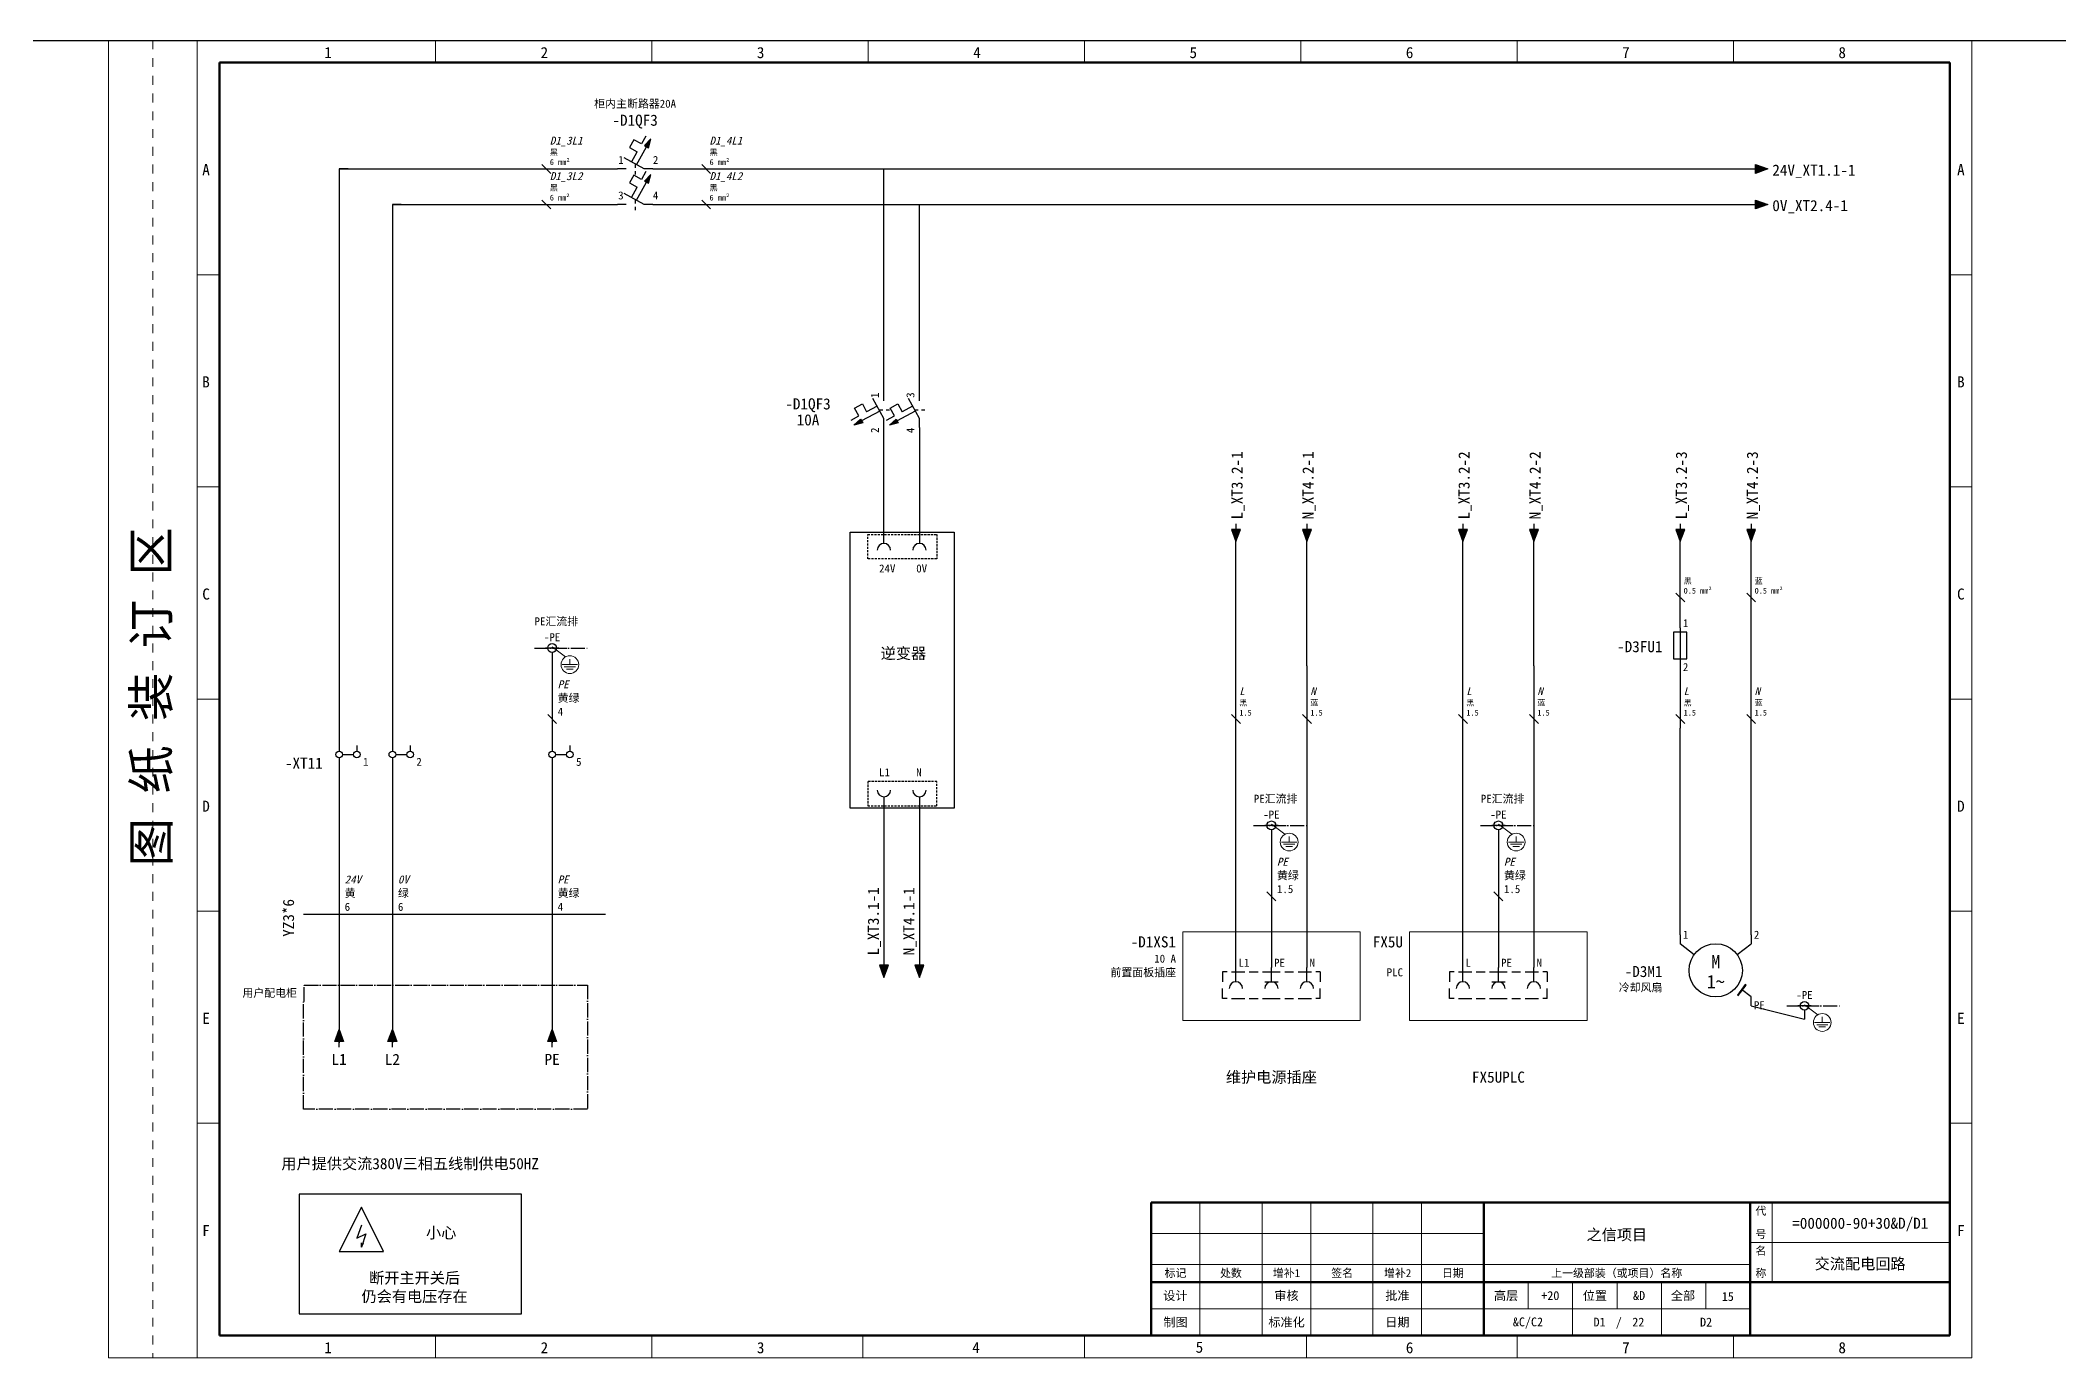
# Model space of a CAD drawing. Header units: millimetres. Extents: x -274 to 12554, y 2463 to 2760.
# Drawn here: x 603 to 1057.9, y 2463.4 to 2760.4 of the extents above; entities that cross this region are included whole.
import ezdxf
from ezdxf.enums import TextEntityAlignment as Align

# ---------------------------------------------------------------- set-up
doc = ezdxf.new("R2010")
doc.units = ezdxf.units.MM
for name, pattern in [('DASHED', [0.75, 0.5, -0.25]), ('EPL_DASH', [1, 0.5, -0.5]), ('EPL_DASHDOT', [1, 0.8, -0.1, 0, -0.1])]:
    doc.linetypes.add(name, pattern=pattern)
for name, color, linetype, lineweight in [('EPLAN100', 7, 'Continuous', 5), ('EPLAN108', 5, 'Continuous', 5), ('EPLAN110', 6, 'Continuous', 35), ('EPLAN201', 73, 'Continuous', 35), ('EPLAN300', 5, 'Continuous', 5), ('EPLAN302', 5, 'Continuous', 25), ('EPLAN304', 5, 'Continuous', 25), ('EPLAN305', 5, 'Continuous', 25), ('EPLAN311', 1, 'Continuous', 25), ('EPLAN312', 1, 'Continuous', 25), ('EPLAN400', 5, 'Continuous', 35), ('EPLAN403', 5, 'Continuous', 35), ('EPLAN405', 1, 'Continuous', 25), ('EPLAN408', 5, 'Continuous', 35), ('EPLAN420', 7, 'Continuous', 35), ('EPLAN422', 7, 'Continuous', 35), ('EPLAN451', 73, 'Continuous', 35), ('EPLAN452', 73, 'Continuous', 35), ('EPLAN453', 73, 'Continuous', 35), ('EPLAN492', 5, 'Continuous', 5), ('EPLAN500', 7, 'Continuous', 35), ('EPLAN501', 7, 'Continuous', 35), ('EPLAN541', 1, 'Continuous', 25), ('EPLAN542', 1, 'Continuous', 25)]:
    doc.layers.add(name, color=color, linetype=linetype, lineweight=lineweight)
doc.styles.add('宋体', font='')
doc.styles.add('宋体_I', font='')
doc.styles.get('宋体').set_extended_font_data('宋体')
doc.styles.get('宋体_I').set_extended_font_data('宋体', italic=True)

msp = doc.modelspace()

# ---------------------------------------------------------------- hatches: boundary and pattern name
at = {"layer": 'EPLAN300', "linetype": 'Continuous', "lineweight": 25, "ltscale": 4}
for points in [[(740.54, 2738.16), (739.14, 2736.65), (740.02, 2736.17)], [(740.54, 2730.16), (739.14, 2728.65), (740.02, 2728.17)], [(786.33, 2673.61), (787.84, 2675.01), (788.32, 2674.13)], [(794.33, 2673.61), (795.84, 2675.01), (796.32, 2674.13)], [(985.45, 2545.14), (985.66, 2545), (987.45, 2547.4), (987.24, 2547.55)]]:
    msp.add_hatch(color=5, dxfattribs=at).paths.add_polyline_path(points, flags=0)
at = {"layer": 'EPLAN311', "linetype": 'Continuous', "lineweight": 25, "ltscale": 4}
for points in [[(989.57, 2732.38), (992.32, 2731.38), (989.57, 2730.38)], [(989.57, 2724.38), (992.32, 2723.38), (989.57, 2722.38)], [(871.43, 2650.13), (872.43, 2647.38), (873.43, 2650.13)], [(887.43, 2650.13), (888.43, 2647.38), (889.43, 2650.13)], [(922.59, 2650.13), (923.59, 2647.38), (924.59, 2650.13)], [(938.59, 2650.13), (939.59, 2647.38), (940.59, 2650.13)], [(971.57, 2650.13), (972.57, 2647.38), (973.57, 2650.13)], [(987.57, 2650.13), (988.57, 2647.38), (989.57, 2650.13)], [(792.1, 2551.84), (793.1, 2549.09), (794.1, 2551.84)], [(800.1, 2551.84), (801.1, 2549.09), (802.1, 2551.84)], [(669.32, 2534.63), (670.32, 2537.38), (671.32, 2534.63)], [(681.32, 2534.63), (682.32, 2537.38), (683.32, 2534.63)], [(717.32, 2534.63), (718.32, 2537.38), (719.32, 2534.63)]]:
    msp.add_hatch(color=1, dxfattribs=at).paths.add_polyline_path(points, flags=0)

# ---------------------------------------------------------------- linework, layer by layer
at = {"color": 5}
for p, q in [((145.55, 2760.38), (12554.42, 2760.38)), ((801.1, 2681.11), (801.1, 2723.38)), ((801.1, 2673.11), (801.1, 2646.95)), ((888.43, 2619.38), (888.43, 2647.38)), ((939.59, 2619.38), (939.59, 2647.38)), ((801.1, 2589.83), (801.1, 2553.09)), ((988.57, 2542.7), (1000.57, 2539.7))]:
    msp.add_line(p, q, dxfattribs=at)
at = {"color": 24}
for p, q in [((793.1, 2680.97), (793.1, 2731.38)), ((793.1, 2646.95), (793.1, 2673.11)), ((793.1, 2589.83), (793.1, 2553.09))]:
    msp.add_line(p, q, dxfattribs=at)
at = {"color": 5}
msp.add_lwpolyline([(785.51, 2649.5), (808.92, 2649.5), (808.92, 2587.29), (785.51, 2587.29)], close=True, dxfattribs=at)
at = {"color": 5, "linetype": 'DASHED'}
for points in [[(789.45, 2649.01), (805.02, 2649.01), (805.02, 2643.47), (789.45, 2643.47)], [(789.45, 2587.78), (805.06, 2587.78), (805.06, 2593.32), (789.45, 2593.32)]]:
    msp.add_lwpolyline(points, close=True, dxfattribs=at)
at = {"color": 134, "linetype": 'EPL_DASHDOT', "lineweight": 25, "ltscale": 4}
msp.add_lwpolyline([(662.32, 2543.68), (662.44, 2543.68), (662.44, 2547.38), (726.32, 2547.38), (726.32, 2519.38), (662.32, 2519.38)], close=True, dxfattribs=at)
at = {"layer": 'EPLAN100', "color": 163, "linetype": 'EPL_DASHDOT', "lineweight": 25, "ltscale": 4}
for p, q in [((714.32, 2623.38), (726.32, 2623.38)), ((876.43, 2583.38), (888.43, 2583.38)), ((927.59, 2583.38), (939.59, 2583.38)), ((996.57, 2542.7), (1008.57, 2542.7))]:
    msp.add_line(p, q, dxfattribs=at)
at = {"layer": 'EPLAN100', "color": 0, "linetype": 'Continuous', "lineweight": 13, "ltscale": 4}
for p, q in [((718.32, 2623.63), (721.32, 2621.38)), ((722.32, 2619.63), (722.32, 2620.88)), ((720.57, 2619.63), (724.07, 2619.63)), ((721.07, 2619.13), (723.57, 2619.13)), ((721.57, 2618.63), (723.07, 2618.63)), ((880.43, 2583.63), (883.43, 2581.38)), ((882.68, 2579.63), (886.18, 2579.63)), ((883.18, 2579.13), (885.68, 2579.13)), ((884.43, 2579.63), (884.43, 2580.88)), ((931.59, 2583.63), (934.59, 2581.38)), ((933.84, 2579.63), (937.34, 2579.63)), ((934.34, 2579.13), (936.84, 2579.13)), ((935.59, 2579.63), (935.59, 2580.88)), ((883.68, 2578.63), (885.18, 2578.63)), ((934.84, 2578.63), (936.34, 2578.63)), ((1000.57, 2542.95), (1003.57, 2540.7)), ((1002.82, 2538.95), (1006.32, 2538.95)), ((1003.32, 2538.45), (1005.82, 2538.45)), ((1004.57, 2538.95), (1004.57, 2540.2)), ((1003.82, 2537.95), (1005.32, 2537.95))]:
    msp.add_line(p, q, dxfattribs=at)
at = {"layer": 'EPLAN100', "color": 2, "linetype": 'Continuous', "lineweight": 25, "ltscale": 4}
for p, q in [((675.32, 2497.29), (670.32, 2487.29)), ((680.32, 2487.29), (675.32, 2497.29)), ((670.32, 2487.29), (680.32, 2487.29))]:
    msp.add_line(p, q, dxfattribs=at)
at = {"layer": 'EPLAN100', "color": 1, "linetype": 'Continuous', "lineweight": 25, "ltscale": 4}
for p, q in [((675.32, 2493.29), (674.32, 2490.29)), ((674.32, 2490.29), (676.32, 2491.29)), ((676.32, 2491.29), (675.32, 2488.29)), ((675.32, 2488.29), (675.82, 2489.29)), ((675.32, 2488.29), (675.32, 2489.29))]:
    msp.add_line(p, q, dxfattribs=at)
at = {"layer": 'EPLAN100', "color": 251, "linetype": 'Continuous', "lineweight": 25, "ltscale": 4}
msp.add_lwpolyline([(661.32, 2473.29), (711.39, 2473.29), (711.39, 2500.26), (661.32, 2500.26)], close=True, dxfattribs=at)
at = {"layer": 'EPLAN100', "color": 0, "linetype": 'Continuous', "lineweight": 13, "ltscale": 4}
for centre in [(722.32, 2619.63), (884.43, 2579.63), (935.59, 2579.63), (1004.57, 2538.95)]:
    msp.add_circle(centre, 2, dxfattribs=at)
at = {"layer": 'EPLAN201', "color": 4, "linetype": 'Continuous', "lineweight": 20, "ltscale": 12}
for p, q in [((618.32, 2760.38), (1038.32, 2760.38)), ((618.32, 2463.38), (618.32, 2760.38)), ((692.07, 2760.38), (692.07, 2755.38)), ((740.82, 2760.38), (740.82, 2755.38)), ((789.57, 2760.38), (789.57, 2755.38)), ((838.32, 2755.38), (838.32, 2760.38)), ((887.07, 2760.38), (887.07, 2755.38)), ((935.82, 2760.38), (935.82, 2755.38)), ((984.57, 2760.38), (984.57, 2755.38)), ((1038.32, 2760.38), (1038.32, 2463.38)), ((638.32, 2707.55), (643.32, 2707.55)), ((1033.32, 2707.55), (1038.32, 2707.55)), ((638.32, 2659.72), (643.32, 2659.72)), ((1033.32, 2659.72), (1038.32, 2659.72)), ((638.32, 2611.88), (643.32, 2611.88)), ((1033.32, 2611.88), (1038.32, 2611.88)), ((638.32, 2564.05), (643.32, 2564.05)), ((1033.32, 2564.05), (1038.32, 2564.05)), ((638.32, 2516.22), (643.32, 2516.22)), ((1033.32, 2516.22), (1038.32, 2516.22)), ((988.32, 2489.38), (1033.32, 2489.38)), ((938.32, 2480.38), (938.32, 2474.38)), ((948.32, 2480.38), (948.32, 2474.38)), ((958.32, 2480.38), (958.32, 2474.38)), ((968.32, 2480.38), (968.32, 2474.38)), ((978.32, 2480.38), (978.32, 2474.38)), ((853.32, 2474.38), (988.32, 2474.38)), ((948.32, 2474.38), (948.32, 2468.38)), ((968.32, 2474.38), (968.32, 2468.38)), ((692.07, 2468.38), (692.07, 2463.38)), ((740.82, 2468.38), (740.82, 2463.38)), ((788.32, 2463.38), (788.32, 2468.38)), ((838.32, 2468.38), (838.32, 2463.38)), ((888.32, 2463.38), (888.32, 2468.38)), ((935.82, 2468.38), (935.82, 2463.38)), ((984.57, 2468.38), (984.57, 2463.38)), ((1038.32, 2463.38), (618.32, 2463.38))]:
    msp.add_line(p, q, dxfattribs=at)
at = {"layer": 'EPLAN201', "color": 4, "linetype": 'EPL_DASH', "lineweight": 20, "ltscale": 4}
msp.add_line((628.32, 2760.38), (628.32, 2463.38), dxfattribs=at)
at = {"layer": 'EPLAN201', "color": 4, "linetype": 'Continuous', "lineweight": 20, "ltscale": 4}
for p, q in [((638.32, 2463.38), (638.32, 2760.38)), ((864.32, 2468.38), (864.32, 2498.38)), ((878.32, 2468.38), (878.32, 2498.38)), ((889.32, 2468.38), (889.32, 2498.38)), ((903.32, 2468.38), (903.32, 2498.38)), ((914.28, 2468.45), (914.28, 2498.45)), ((993.32, 2480.38), (993.32, 2498.38)), ((853.32, 2491.38), (928.32, 2491.38)), ((853.32, 2484.38), (988.32, 2484.38))]:
    msp.add_line(p, q, dxfattribs=at)
at = {"layer": 'EPLAN201', "color": 4, "linetype": 'Continuous', "lineweight": 50, "ltscale": 12}
for p, q in [((1033.32, 2755.38), (643.32, 2755.38)), ((853.32, 2468.38), (853.32, 2498.38)), ((928.32, 2468.38), (928.32, 2498.38)), ((988.32, 2468.38), (988.32, 2498.38)), ((853.32, 2480.38), (1033.32, 2480.38)), ((643.32, 2468.38), (1033.32, 2468.38))]:
    msp.add_line(p, q, dxfattribs=at)
at = {"layer": 'EPLAN201', "color": 4, "linetype": 'Continuous', "lineweight": 50, "ltscale": 4}
for p, q in [((643.32, 2755.38), (643.32, 2468.38)), ((1033.32, 2755.38), (1033.32, 2468.38)), ((853.32, 2498.38), (1033.32, 2498.38))]:
    msp.add_line(p, q, dxfattribs=at)
at = {"layer": 'EPLAN201', "color": 4, "linetype": 'Continuous', "lineweight": 15, "ltscale": 12}
for p, q in [((838.32, 2468.38), (838.32, 2463.38)), ((788.32, 2463.38), (888.32, 2463.38))]:
    msp.add_line(p, q, dxfattribs=at)
at = {"layer": 'EPLAN201', "color": 4, "linetype": 'Continuous', "lineweight": 35, "ltscale": 12}
msp.add_line((853.32, 2468.38), (1033.32, 2468.38), dxfattribs=at)
at = {"layer": 'EPLAN300', "color": 5, "linetype": 'Continuous', "lineweight": 25, "ltscale": 4}
for p, q in [((739.42, 2738.78), (738.46, 2737.03)), ((739.03, 2731.38), (734.53, 2733.88)), ((736.7, 2737.99), (735.74, 2736.24)), ((735.74, 2736.24), (737.49, 2735.28)), ((736.22, 2732.94), (737.49, 2735.28)), ((738.46, 2737.03), (736.7, 2737.99)), ((737.34, 2732.32), (739.58, 2736.41)), ((736.7, 2729.99), (735.74, 2728.24)), ((738.46, 2729.03), (736.7, 2729.99)), ((737.03, 2732.38), (737.03, 2731.63)), ((737.03, 2730.88), (737.03, 2730.13)), ((739.42, 2730.78), (738.46, 2729.03)), ((739.03, 2723.38), (734.53, 2725.88)), ((735.74, 2728.24), (737.49, 2727.28)), ((736.22, 2724.94), (737.49, 2727.28)), ((737.34, 2724.32), (739.58, 2728.41)), ((737.03, 2724.38), (737.03, 2723.63)), ((737.03, 2722.88), (737.03, 2722.13)), ((793.11, 2675.12), (790.61, 2679.62)), ((801.11, 2675.12), (798.61, 2679.62)), ((785.7, 2674.73), (787.46, 2675.69)), ((786.5, 2677.44), (788.25, 2678.4)), ((787.46, 2675.69), (786.5, 2677.44)), ((792.17, 2676.8), (788.08, 2674.57)), ((788.25, 2678.4), (789.21, 2676.65)), ((791.54, 2677.93), (789.21, 2676.65)), ((792.1, 2677.11), (792.85, 2677.11)), ((793.6, 2677.11), (794.35, 2677.11)), ((793.7, 2674.73), (795.46, 2675.69)), ((794.5, 2677.44), (796.25, 2678.4)), ((795.46, 2675.69), (794.5, 2677.44)), ((800.17, 2676.8), (796.08, 2674.57)), ((796.25, 2678.4), (797.21, 2676.65)), ((799.54, 2677.93), (797.21, 2676.65)), ((800.1, 2677.11), (800.85, 2677.11)), ((801.6, 2677.11), (802.35, 2677.11)), ((972.57, 2627.94), (972.57, 2619.94)), ((670.32, 2601.38), (670.32, 2600.13)), ((670.32, 2598.63), (670.32, 2597.38)), ((671.07, 2599.38), (673.57, 2599.38)), ((674.32, 2601.38), (674.32, 2600.13)), ((682.32, 2601.38), (682.32, 2600.13)), ((682.32, 2598.63), (682.32, 2597.38)), ((683.07, 2599.38), (685.57, 2599.38)), ((686.32, 2601.38), (686.32, 2600.13)), ((718.32, 2601.38), (718.32, 2600.13)), ((718.32, 2598.63), (718.32, 2597.38)), ((719.07, 2599.38), (721.57, 2599.38)), ((722.32, 2601.38), (722.32, 2600.13)), ((975.72, 2554.23), (972.57, 2556.7)), ((985.37, 2554.3), (988.57, 2556.7)), ((870.43, 2550.38), (869.43, 2550.38)), ((869.43, 2550.38), (869.43, 2548.13)), ((871.43, 2550.38), (874.43, 2550.38)), ((872.43, 2548.13), (872.43, 2551.38)), ((875.43, 2550.38), (877.43, 2550.38)), ((878.43, 2550.38), (882.43, 2550.38)), ((878.93, 2548.13), (881.93, 2548.13)), ((880.43, 2548.13), (880.43, 2551.38)), ((883.43, 2550.38), (885.43, 2550.38)), ((886.43, 2550.38), (889.43, 2550.38)), ((888.43, 2548.13), (888.43, 2551.38)), ((891.43, 2550.38), (890.43, 2550.38)), ((891.43, 2550.38), (891.43, 2548.13)), ((921.59, 2550.38), (920.59, 2550.38)), ((920.59, 2550.38), (920.59, 2548.13)), ((922.59, 2550.38), (925.59, 2550.38)), ((923.59, 2548.13), (923.59, 2551.38)), ((926.59, 2550.38), (928.59, 2550.38)), ((929.59, 2550.38), (933.59, 2550.38)), ((930.09, 2548.13), (933.09, 2548.13)), ((931.59, 2548.13), (931.59, 2551.38)), ((934.59, 2550.38), (936.59, 2550.38)), ((937.59, 2550.38), (940.59, 2550.38)), ((939.59, 2548.13), (939.59, 2551.38)), ((942.59, 2550.38), (941.59, 2550.38)), ((942.59, 2550.38), (942.59, 2548.13)), ((869.43, 2544.38), (869.43, 2546.63)), ((870.43, 2544.38), (869.43, 2544.38)), ((871.43, 2544.38), (874.43, 2544.38)), ((875.43, 2544.38), (877.43, 2544.38)), ((878.43, 2544.38), (882.43, 2544.38)), ((883.43, 2544.38), (885.43, 2544.38)), ((886.43, 2544.38), (889.43, 2544.38)), ((891.43, 2544.38), (890.43, 2544.38)), ((891.43, 2544.38), (891.43, 2546.63)), ((920.59, 2544.38), (920.59, 2546.63)), ((921.59, 2544.38), (920.59, 2544.38)), ((922.59, 2544.38), (925.59, 2544.38)), ((926.59, 2544.38), (928.59, 2544.38)), ((929.59, 2544.38), (933.59, 2544.38)), ((934.59, 2544.38), (936.59, 2544.38)), ((937.59, 2544.38), (940.59, 2544.38)), ((942.59, 2544.38), (941.59, 2544.38)), ((942.59, 2544.38), (942.59, 2546.63)), ((988.57, 2544.7), (986.35, 2546.35))]:
    msp.add_line(p, q, dxfattribs=at)
at = {"layer": 'EPLAN300', "color": 5, "linetype": 'Continuous', "lineweight": 25}
for p, q in [((735.03, 2731.39), (733.03, 2731.39)), ((741.03, 2731.38), (739.03, 2731.38)), ((735.03, 2723.39), (733.03, 2723.39)), ((741.03, 2723.38), (739.03, 2723.38)), ((793.1, 2679.11), (793.1, 2681.11)), ((801.1, 2679.11), (801.1, 2681.11)), ((793.1, 2673.11), (793.1, 2675.11)), ((801.1, 2673.11), (801.1, 2675.11)), ((972.57, 2558.7), (972.57, 2556.7)), ((988.57, 2558.7), (988.57, 2556.7)), ((988.57, 2542.7), (988.57, 2544.7))]:
    msp.add_line(p, q, dxfattribs=at)
at = {"layer": 'EPLAN300', "color": 5, "linetype": 'Continuous', "lineweight": 25, "ltscale": 4}
for points in [[(740.54, 2738.16), (739.14, 2736.65), (740.02, 2736.17), (740.54, 2738.16)], [(740.54, 2730.16), (739.14, 2728.65), (740.02, 2728.17), (740.54, 2730.16)], [(786.33, 2673.61), (787.84, 2675.01), (788.32, 2674.13), (786.33, 2673.61)], [(794.33, 2673.61), (795.84, 2675.01), (796.32, 2674.13), (794.33, 2673.61)], [(971.07, 2620.94), (974.07, 2620.94), (974.07, 2626.94), (971.07, 2626.94)], [(985.45, 2545.14), (985.66, 2545), (987.45, 2547.4), (987.24, 2547.55)]]:
    msp.add_lwpolyline(points, close=True, dxfattribs=at)
for centre in [(670.32, 2599.38), (674.32, 2599.38), (682.32, 2599.38), (686.32, 2599.38), (718.32, 2599.38), (722.32, 2599.38)]:
    msp.add_circle(centre, 0.75, dxfattribs=at)
at = {"layer": 'EPLAN300', "color": 5, "linetype": 'Continuous', "lineweight": 25}
msp.add_circle((980.57, 2550.7), 6, dxfattribs=at)
at = {"layer": 'EPLAN300', "color": 5, "linetype": 'Continuous', "lineweight": 25, "ltscale": 4}
for centre, start, end in [((793.1, 2645.45), 0, 180), ((801.1, 2645.45), 0, 180), ((793.1, 2591.33), 180, 0), ((801.1, 2591.33), 180, 0), ((872.43, 2546.63), 0, 180), ((880.43, 2546.63), 0, 180), ((888.43, 2546.63), 0, 180), ((923.59, 2546.63), 0, 180), ((931.59, 2546.63), 0, 180), ((939.59, 2546.63), 0, 180)]:
    msp.add_arc(centre, 1.5, start, end, dxfattribs=at)
at = {"layer": 'EPLAN302', "color": 5, "linetype": 'Continuous', "lineweight": 25, "ltscale": 4}
for p, q in [((719.82, 2623.38), (716.82, 2623.38)), ((718.32, 2622.38), (718.32, 2620.38)), ((881.93, 2583.38), (878.93, 2583.38)), ((880.43, 2582.38), (880.43, 2580.38)), ((933.09, 2583.38), (930.09, 2583.38)), ((931.59, 2582.38), (931.59, 2580.38)), ((1002.07, 2542.7), (999.07, 2542.7)), ((1000.57, 2541.7), (1000.57, 2539.7))]:
    msp.add_line(p, q, dxfattribs=at)
for centre in [(718.32, 2623.38), (880.43, 2583.38), (931.59, 2583.38), (1000.57, 2542.7)]:
    msp.add_circle(centre, 1, dxfattribs=at)
at = {"layer": 'EPLAN304', "color": 5, "linetype": 'Continuous', "lineweight": 25, "ltscale": 4}
msp.add_line((662.32, 2563.38), (730.32, 2563.38), dxfattribs=at)
at = {"layer": 'EPLAN305', "color": 5, "linetype": 'Continuous', "lineweight": 18, "ltscale": 4}
for points in [[(860.43, 2539.38), (900.43, 2539.38), (900.43, 2559.38), (860.43, 2559.38)], [(911.59, 2539.38), (951.59, 2539.38), (951.59, 2559.38), (911.59, 2559.38)]]:
    msp.add_lwpolyline(points, close=True, dxfattribs=at)
at = {"layer": 'EPLAN311', "color": 2, "linetype": 'Continuous', "lineweight": 25, "ltscale": 4}
for p, q in [((670.32, 2731.38), (697.03, 2731.38)), ((670.32, 2731.38), (670.32, 2601.38)), ((672.32, 2731.38), (670.32, 2731.38)), ((670.32, 2731.38), (670.32, 2729.38)), ((697.03, 2731.38), (733.03, 2731.38)), ((741.03, 2731.38), (990.32, 2731.38))]:
    msp.add_line(p, q, dxfattribs=at)
at = {"layer": 'EPLAN311', "color": 1, "linetype": 'Continuous', "lineweight": 25, "ltscale": 4}
for p, q in [((988.32, 2731.38), (989.57, 2731.38)), ((988.32, 2723.38), (989.57, 2723.38)), ((872.43, 2651.38), (872.43, 2650.13)), ((888.43, 2651.38), (888.43, 2650.13)), ((923.59, 2651.38), (923.59, 2650.13)), ((939.59, 2651.38), (939.59, 2650.13)), ((972.57, 2651.38), (972.57, 2650.13)), ((988.57, 2651.38), (988.57, 2650.13)), ((670.32, 2597.38), (670.32, 2534.38)), ((682.32, 2597.38), (682.32, 2534.38)), ((718.32, 2597.38), (718.32, 2534.38)), ((793.1, 2553.09), (793.1, 2551.84)), ((801.1, 2553.09), (801.1, 2551.84)), ((670.32, 2533.38), (670.32, 2534.63)), ((682.32, 2533.38), (682.32, 2534.63)), ((718.32, 2533.38), (718.32, 2534.63))]:
    msp.add_line(p, q, dxfattribs=at)
at = {"layer": 'EPLAN311', "color": 11, "linetype": 'Continuous', "lineweight": 25, "ltscale": 4}
for p, q in [((682.32, 2723.38), (697.03, 2723.38)), ((682.32, 2723.38), (682.32, 2601.38)), ((684.32, 2723.38), (682.32, 2723.38)), ((682.32, 2723.38), (682.32, 2721.38)), ((697.03, 2723.38), (733.03, 2723.38)), ((741.03, 2723.38), (990.32, 2723.38)), ((872.43, 2551.38), (872.43, 2647.38)), ((923.59, 2551.38), (923.59, 2647.38)), ((972.57, 2627.94), (972.57, 2647.38)), ((972.57, 2619.94), (972.57, 2605.31)), ((972.57, 2558.7), (972.57, 2605.31))]:
    msp.add_line(p, q, dxfattribs=at)
at = {"layer": 'EPLAN311', "color": 1, "linetype": 'Continuous', "lineweight": 25, "ltscale": 4}
for points in [[(989.57, 2732.38), (992.32, 2731.38), (989.57, 2730.38)], [(989.57, 2724.38), (992.32, 2723.38), (989.57, 2722.38)], [(871.43, 2650.13), (872.43, 2647.38), (873.43, 2650.13)], [(887.43, 2650.13), (888.43, 2647.38), (889.43, 2650.13)], [(922.59, 2650.13), (923.59, 2647.38), (924.59, 2650.13)], [(938.59, 2650.13), (939.59, 2647.38), (940.59, 2650.13)], [(971.57, 2650.13), (972.57, 2647.38), (973.57, 2650.13)], [(987.57, 2650.13), (988.57, 2647.38), (989.57, 2650.13)], [(792.1, 2551.84), (793.1, 2549.09), (794.1, 2551.84)], [(800.1, 2551.84), (801.1, 2549.09), (802.1, 2551.84)], [(669.32, 2534.63), (670.32, 2537.38), (671.32, 2534.63)], [(681.32, 2534.63), (682.32, 2537.38), (683.32, 2534.63)], [(717.32, 2534.63), (718.32, 2537.38), (719.32, 2534.63)]]:
    msp.add_lwpolyline(points, close=True, dxfattribs=at)
at = {"layer": 'EPLAN312', "color": 1, "linetype": 'Continuous', "lineweight": 25, "ltscale": 4}
for p, q in [((716.03, 2732.38), (718.03, 2730.38)), ((752.03, 2732.38), (754.03, 2730.38)), ((716.03, 2724.38), (718.03, 2722.38)), ((752.03, 2724.38), (754.03, 2722.38)), ((971.57, 2635.76), (973.57, 2633.76)), ((987.57, 2635.76), (989.57, 2633.76)), ((717.32, 2608.38), (719.32, 2606.38)), ((871.43, 2608.38), (873.43, 2606.38)), ((887.43, 2608.38), (889.43, 2606.38)), ((922.59, 2608.38), (924.59, 2606.38)), ((938.59, 2608.38), (940.59, 2606.38)), ((971.57, 2608.38), (973.57, 2606.38)), ((987.57, 2608.38), (989.57, 2606.38)), ((879.43, 2568.38), (881.43, 2566.38)), ((930.59, 2568.38), (932.59, 2566.38))]:
    msp.add_line(p, q, dxfattribs=at)
at = {"layer": 'EPLAN541', "color": 4, "linetype": 'Continuous', "lineweight": 25, "ltscale": 4}
for p, q in [((988.57, 2558.7), (988.57, 2647.38)), ((888.43, 2619.38), (888.43, 2551.38)), ((939.59, 2619.38), (939.59, 2551.38))]:
    msp.add_line(p, q, dxfattribs=at)
at = {"layer": 'EPLAN542', "color": 3, "linetype": 'Continuous', "lineweight": 25, "ltscale": 4}
for p, q in [((718.32, 2620.38), (718.32, 2601.38)), ((880.43, 2580.38), (880.43, 2551.38)), ((931.59, 2580.38), (931.59, 2551.38))]:
    msp.add_line(p, q, dxfattribs=at)

# ---------------------------------------------------------------- texts
at = {"layer": 'EPLAN108', "color": 6, "style": '宋体'}
msp.add_text('用户提供交流380V三相五线制供电50HZ', height=2.505, dxfattribs=at).set_placement((686.32, 2507.13), align=Align.MIDDLE_CENTER)
at = {"layer": 'EPLAN108', "color": 5, "style": '宋体'}
msp.add_text('小心', height=2.505, dxfattribs=at).set_placement((693.32, 2490.29), align=Align.CENTER)
at = {"layer": 'EPLAN108', "color": 5, "insert": (687.32, 2479.14), "char_height": 2.505, "attachment_point": 5, "style": '宋体'}
msp.add_mtext('断开主开关后\\P仍会有电压存在', dxfattribs=at)
at = {"layer": 'EPLAN110', "color": 6, "style": '宋体'}
for s, p in [('逆变器', (797.49, 2620.93)), ('维护电源插座', (880.43, 2525.38)), ('FX5UPLC', (931.59, 2525.38))]:
    msp.add_text(s, height=2.505, dxfattribs=at).set_placement(p, align=Align.CENTER)
at = {"layer": 'EPLAN201', "color": 4, "style": '宋体'}
msp.add_text('图 纸 装 订 区', height=8.016, rotation=90, dxfattribs=at).set_placement((623.92, 2612.38), align=Align.TOP_CENTER)
for s, height, p in [('代', 1.8, (990.75, 2496.46)), ('名', 1.8, (990.75, 2487.46)), ('号', 1.8, (990.75, 2491.2)), ('标记', 1.804, (858.82, 2482.45)), ('处数', 1.804, (871.31, 2482.45)), ('增补1', 1.804, (883.84, 2482.45)), ('签名', 1.804, (896.37, 2482.45)), ('增补2', 1.804, (908.88, 2482.45)), ('上一级部装（或项目）名称', 1.8036, (958.25, 2482.45)), ('称', 1.8, (990.75, 2482.44)), ('日期', 1.804, (921.34, 2482.45)), ('设计', 2.004, (858.78, 2477.38)), ('审核', 2.004, (883.83, 2477.38)), ('批准', 2.004, (908.84, 2477.38)), ('高层', 2.004, (933.32, 2477.38)), ('位置', 2.004, (953.34, 2477.38)), ('全部', 2.004, (973.18, 2477.38)), ('制图', 2.004, (858.83, 2471.39)), ('标准化', 2.004, (883.85, 2471.39)), ('日期', 2.004, (908.82, 2471.39)), ('/', 2, (958.73, 2471.41))]:
    msp.add_text(s, height=height, dxfattribs=at).set_placement(p, align=Align.MIDDLE_CENTER)
at = {"layer": 'EPLAN300', "color": 5, "style": '宋体'}
for s, height, p in [('M', 3.01, (980.57, 2552.65)), ('1~', 3.006, (980.57, 2548.15))]:
    msp.add_text(s, height=height, dxfattribs=at).set_placement(p, align=Align.MIDDLE_CENTER)
at = {"layer": 'EPLAN400', "color": 5, "style": '宋体'}
for s, p in [('-D1QF3', (737.03, 2740.38)), ('-D1QF3', (775.99, 2676.42)), ('10A', (775.99, 2672.82))]:
    msp.add_text(s, height=2.505, dxfattribs=at).set_placement(p, align=Align.BOTTOM_CENTER)
for s, p in [('-D3FU1', (968.57, 2623.69)), ('-D3M1', (968.57, 2550.45))]:
    msp.add_text(s, height=2.505, dxfattribs=at).set_placement(p, align=Align.MIDDLE_RIGHT)
for s, p in [('-D1XS1', (858.93, 2558.38)), ('FX5U', (910.09, 2558.38))]:
    msp.add_text(s, height=2.505, dxfattribs=at).set_placement(p, align=Align.TOP_RIGHT)
at = {"layer": 'EPLAN403', "color": 5, "style": '宋体'}
for s, p in [('24V_XT1.1-1', (993.32, 2731.13)), ('0V_XT2.4-1', (993.32, 2723.13))]:
    msp.add_text(s, height=2.505, dxfattribs=at).set_placement(p, align=Align.MIDDLE_LEFT)
for s, p in [('L_XT3.2-1', (872.68, 2652.38)), ('N_XT4.2-1', (888.68, 2652.38)), ('L_XT3.2-2', (923.84, 2652.38)), ('N_XT4.2-2', (939.84, 2652.38)), ('L_XT3.2-3', (972.82, 2652.38)), ('N_XT4.2-3', (988.82, 2652.38)), ('L_XT3.1-1', (790.71, 2554.09)), ('N_XT4.1-1', (798.71, 2554.09))]:
    msp.add_text(s, height=2.505, rotation=90, dxfattribs=at).set_placement(p, align=Align.MIDDLE_LEFT)
for s, p in [('L1', (670.32, 2531.88)), ('L2', (682.32, 2531.88)), ('PE', (718.32, 2531.88))]:
    msp.add_text(s, height=2.505, dxfattribs=at).set_placement(p, align=Align.TOP_CENTER)
at = {"layer": 'EPLAN405', "color": 2, "style": '宋体_I'}
for s, height, p in [('D1_3L1', 1.804, (717.8, 2736.33)), ('D1_4L1', 1.804, (753.8, 2736.33)), ('D1_3L2', 1.804, (717.8, 2728.33)), ('D1_4L2', 1.804, (753.8, 2728.33)), ('L', 1.8, (873.2, 2612.21)), ('N', 1.8, (889.2, 2612.21)), ('L', 1.8, (924.36, 2612.21)), ('N', 1.8, (940.36, 2612.21)), ('L', 1.8, (973.33, 2612.21)), ('N', 1.8, (989.33, 2612.21))]:
    msp.add_text(s, height=height, dxfattribs=at).set_placement(p, align=Align.BOTTOM_LEFT)
at = {"layer": 'EPLAN405', "color": 1, "style": '宋体'}
for s, height, p in [('黑', 1.3, (717.8, 2734.11)), ('6 mm²', 1.303, (717.8, 2731.88)), ('黑', 1.3, (753.8, 2734.11)), ('6 mm²', 1.303, (753.8, 2731.88)), ('黑', 1.3, (717.8, 2726.11)), ('6 mm²', 1.303, (717.8, 2723.88)), ('黑', 1.3, (753.8, 2726.11)), ('6 mm²', 1.303, (753.8, 2723.88)), ('黑', 1.3, (973.33, 2637.48)), ('蓝', 1.3, (989.33, 2637.48)), ('0.5 mm²', 1.303, (973.33, 2635.26)), ('0.5 mm²', 1.303, (989.33, 2635.26)), ('黑', 1.3, (873.2, 2609.99)), ('蓝', 1.3, (889.2, 2609.99)), ('黑', 1.3, (924.36, 2609.99)), ('蓝', 1.3, (940.36, 2609.99)), ('黑', 1.3, (973.33, 2609.99)), ('蓝', 1.3, (989.33, 2609.99)), ('1.5', 1.303, (873.2, 2607.76)), ('1.5', 1.303, (889.2, 2607.76)), ('1.5', 1.303, (924.36, 2607.76)), ('1.5', 1.303, (940.36, 2607.76)), ('1.5', 1.303, (973.33, 2607.76)), ('1.5', 1.303, (989.33, 2607.76))]:
    msp.add_text(s, height=height, dxfattribs=at).set_placement(p, align=Align.BOTTOM_LEFT)
at = {"layer": 'EPLAN405', "color": 2, "style": '宋体_I'}
for s, p in [('PE', (719.57, 2614.29)), ('PE', (881.68, 2574.29)), ('PE', (932.84, 2574.29)), ('24V', (671.57, 2570.29)), ('0V', (683.57, 2570.29)), ('PE', (719.57, 2570.29))]:
    msp.add_text(s, height=1.804, dxfattribs=at).set_placement(p)
at = {"layer": 'EPLAN405', "color": 1, "style": '宋体'}
for s, height, p in [('黄绿', 1.804, (719.57, 2611.21)), ('4', 1.8, (719.57, 2608.13)), ('黄绿', 1.804, (881.68, 2571.21)), ('黄绿', 1.804, (932.84, 2571.21)), ('黄', 1.8, (671.57, 2567.21)), ('6', 1.8, (671.57, 2564.13)), ('绿', 1.8, (683.57, 2567.21)), ('6', 1.8, (683.57, 2564.13)), ('4', 1.8, (719.57, 2564.13)), ('黄绿', 1.804, (719.57, 2567.21)), ('1.5', 1.804, (881.68, 2568.13)), ('1.5', 1.804, (932.84, 2568.13))]:
    msp.add_text(s, height=height, dxfattribs=at).set_placement(p)
at = {"layer": 'EPLAN408', "color": 5, "style": '宋体'}
msp.add_text('-XT11', height=2.505, dxfattribs=at).set_placement((666.62, 2598.68), align=Align.TOP_RIGHT)
at = {"layer": 'EPLAN420', "color": 0, "style": '宋体'}
for s, p in [('1', (734.43, 2731.98)), ('3', (734.43, 2723.98))]:
    msp.add_text(s, height=1.8, dxfattribs=at).set_placement(p, align=Align.BOTTOM_RIGHT)
for s, height, p in [('2', 1.8, (741.03, 2731.98)), ('4', 1.8, (741.03, 2723.98)), ('24V', 1.804, (792, 2639.87)), ('0V', 1.804, (800.38, 2639.87)), ('1', 1.8, (973.17, 2627.54)), ('L1', 1.804, (792, 2593.92)), ('N', 1.8, (800.38, 2593.92)), ('1', 1.8, (973.17, 2557.3)), ('2', 1.8, (989.17, 2557.3)), ('L1', 1.804, (873.03, 2550.98)), ('PE', 1.804, (881.03, 2550.98)), ('N', 1.8, (889.03, 2550.98)), ('L', 1.8, (924.19, 2550.98)), ('PE', 1.804, (932.19, 2550.98)), ('N', 1.8, (940.19, 2550.98))]:
    msp.add_text(s, height=height, dxfattribs=at).set_placement(p, align=Align.BOTTOM_LEFT)
for s, p in [('1', (792.5, 2680.97)), ('3', (800.5, 2681.01))]:
    msp.add_text(s, height=1.8, rotation=90, dxfattribs=at).set_placement(p, align=Align.BOTTOM_RIGHT)
for s, p in [('2', (792.5, 2671.86)), ('4', (800.5, 2671.83))]:
    msp.add_text(s, height=1.8, rotation=90, dxfattribs=at).set_placement(p, align=Align.BOTTOM_LEFT)
for p in [(718.32, 2624.38), (880.43, 2584.38), (931.59, 2584.38), (1000.57, 2543.7)]:
    msp.add_text('-PE', height=1.804, dxfattribs=at).set_placement(p, align=Align.BOTTOM_CENTER)
for s, height, p in [('2', 1.8, (973.17, 2619.98)), ('PE', 1.804, (989.17, 2543.74))]:
    msp.add_text(s, height=height, dxfattribs=at).set_placement(p, align=Align.TOP_LEFT)
at = {"layer": 'EPLAN422', "color": 0, "style": '宋体'}
for s, p in [('1', (675.72, 2598.62)), ('2', (687.72, 2598.62)), ('5', (723.72, 2598.62))]:
    msp.add_text(s, height=1.8, dxfattribs=at).set_placement(p, align=Align.TOP_LEFT)
at = {"layer": 'EPLAN451', "color": 4, "style": '宋体'}
msp.add_text('之信项目', height=2.505, dxfattribs=at).set_placement((958.28, 2491.1), align=Align.MIDDLE_CENTER)
at = {"layer": 'EPLAN452', "color": 4, "style": '宋体'}
for s, height, p in [('=000000-90+30&D/D1', 2.505, (1013.15, 2493.69)), ('交流配电回路', 2.505, (1013.12, 2484.55)), ('+20', 2.004, (943.29, 2477.38)), ('&D', 2.004, (963.3, 2477.38)), ('15', 2.004, (983.29, 2477.18)), ('&C/C2', 2.004, (938.25, 2471.44)), ('D2', 2.004, (978.4, 2471.4))]:
    msp.add_text(s, height=height, dxfattribs=at).set_placement(p, align=Align.MIDDLE_CENTER)
msp.add_text('D1', height=2.004, dxfattribs=at).set_placement((955.75, 2471.41), align=Align.MIDDLE_RIGHT)
msp.add_text('22', height=2.004, dxfattribs=at).set_placement((961.76, 2471.41), align=Align.MIDDLE_LEFT)
at = {"layer": 'EPLAN453', "color": 4, "style": '宋体'}
for s, p in [('1', (667.82, 2757.63)), ('2', (716.57, 2757.63)), ('3', (765.32, 2757.63)), ('4', (814.07, 2757.63)), ('5', (862.82, 2757.63)), ('6', (911.57, 2757.63)), ('7', (960.32, 2757.63)), ('8', (1009.07, 2757.63)), ('A', (640.32, 2731.22)), ('A', (1035.82, 2731.22)), ('B', (640.32, 2683.38)), ('B', (1035.82, 2683.38)), ('C', (640.32, 2635.55)), ('C', (1035.82, 2635.55)), ('D', (640.32, 2587.72)), ('D', (1035.82, 2587.72)), ('E', (640.32, 2539.88)), ('E', (1035.82, 2539.88)), ('F', (640.32, 2492.05)), ('F', (1035.82, 2492.05)), ('1', (667.82, 2465.63)), ('2', (716.57, 2465.63)), ('3', (765.32, 2465.63)), ('4', (813.87, 2465.67)), ('5', (864.21, 2465.74)), ('6', (911.57, 2465.63)), ('7', (960.32, 2465.63)), ('8', (1009.07, 2465.63))]:
    msp.add_text(s, height=2.5, dxfattribs=at).set_placement(p, align=Align.MIDDLE_CENTER)
at = {"layer": 'EPLAN492', "color": 5, "style": '宋体'}
msp.add_text('YZ3*6', height=2.505, rotation=90, dxfattribs=at).set_placement((660.9, 2562.53), align=Align.BOTTOM_CENTER)
at = {"layer": 'EPLAN500', "color": 0, "style": '宋体'}
msp.add_text('10 A', height=1.804, dxfattribs=at).set_placement((858.93, 2554.25), align=Align.TOP_RIGHT)
at = {"layer": 'EPLAN501', "color": 0, "style": '宋体'}
msp.add_text('柜内主断路器20A', height=1.804, dxfattribs=at).set_placement((737.03, 2744.66), align=Align.BOTTOM_CENTER)
for p in [(714.35, 2627.95), (876.46, 2587.95), (927.62, 2587.95)]:
    msp.add_text('PE汇流排', height=1.804, dxfattribs=at).set_placement(p, align=Align.BOTTOM_LEFT)
for s, p in [('前置面板插座', (858.93, 2551.16)), ('PLC', (910.09, 2551.16)), ('用户配电柜', (660.82, 2546.52))]:
    msp.add_text(s, height=1.804, dxfattribs=at).set_placement(p, align=Align.TOP_RIGHT)
msp.add_text('冷却风扇', height=1.804, dxfattribs=at).set_placement((968.57, 2546.84), align=Align.MIDDLE_RIGHT)

doc.saveas('drawing.dxf')
